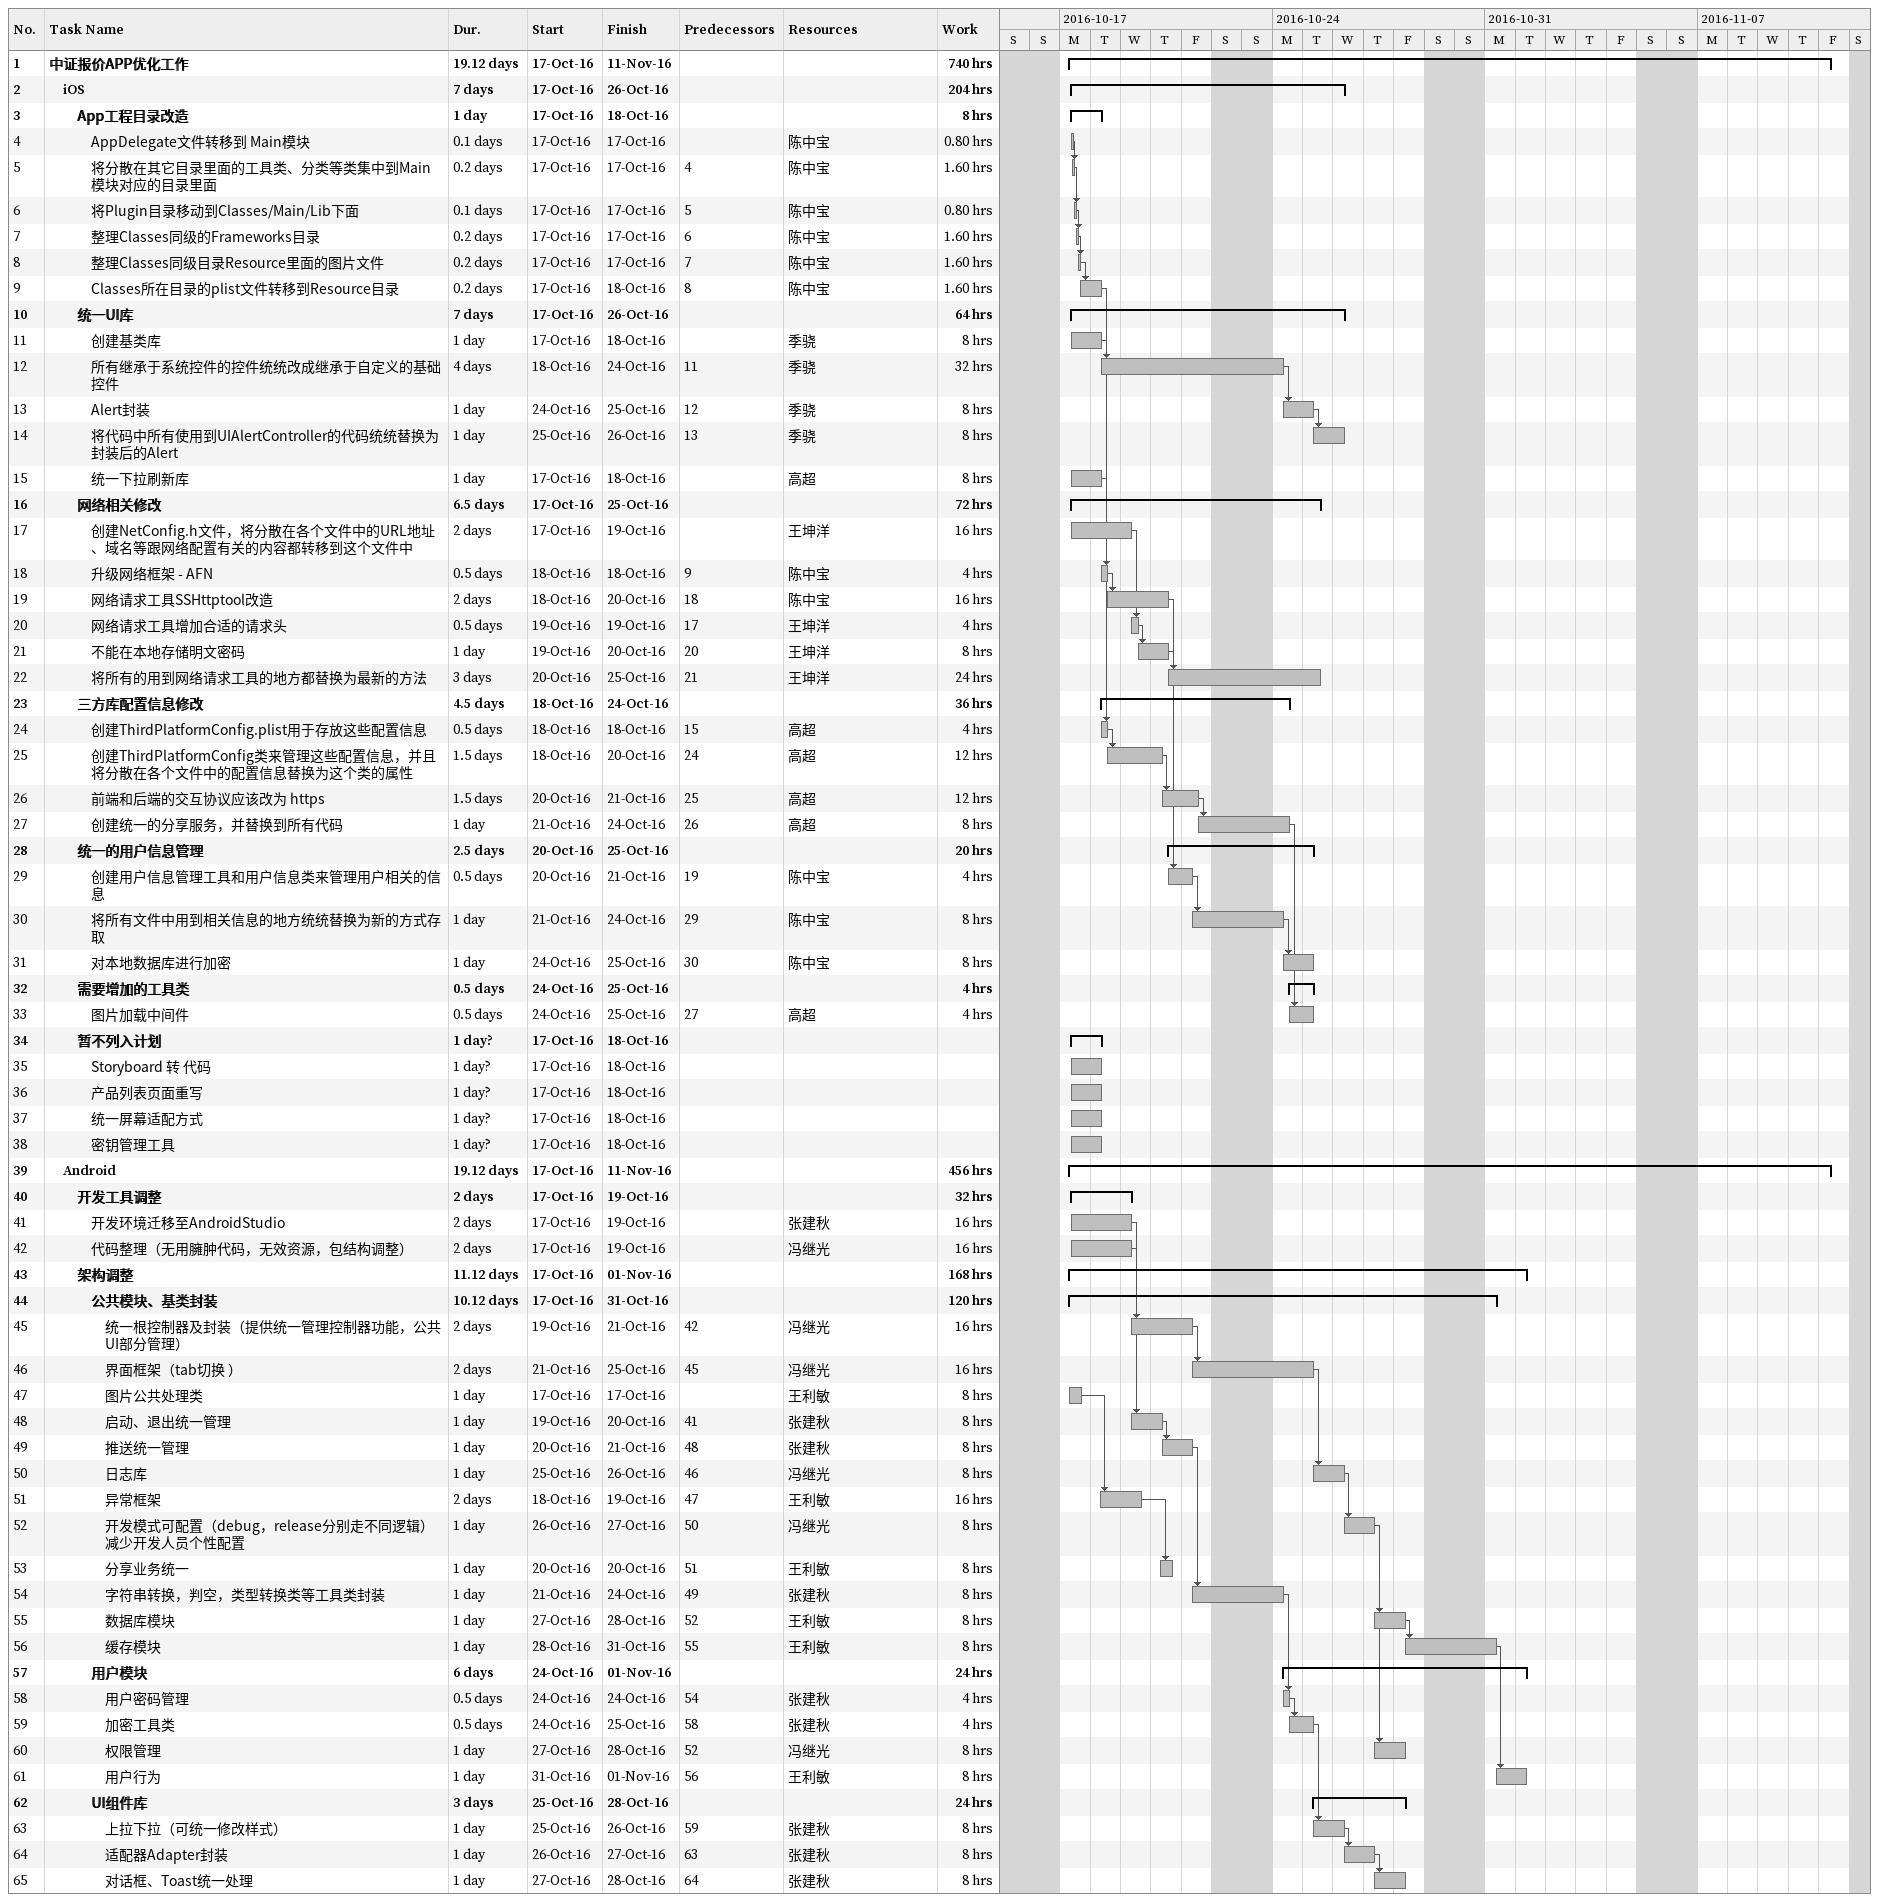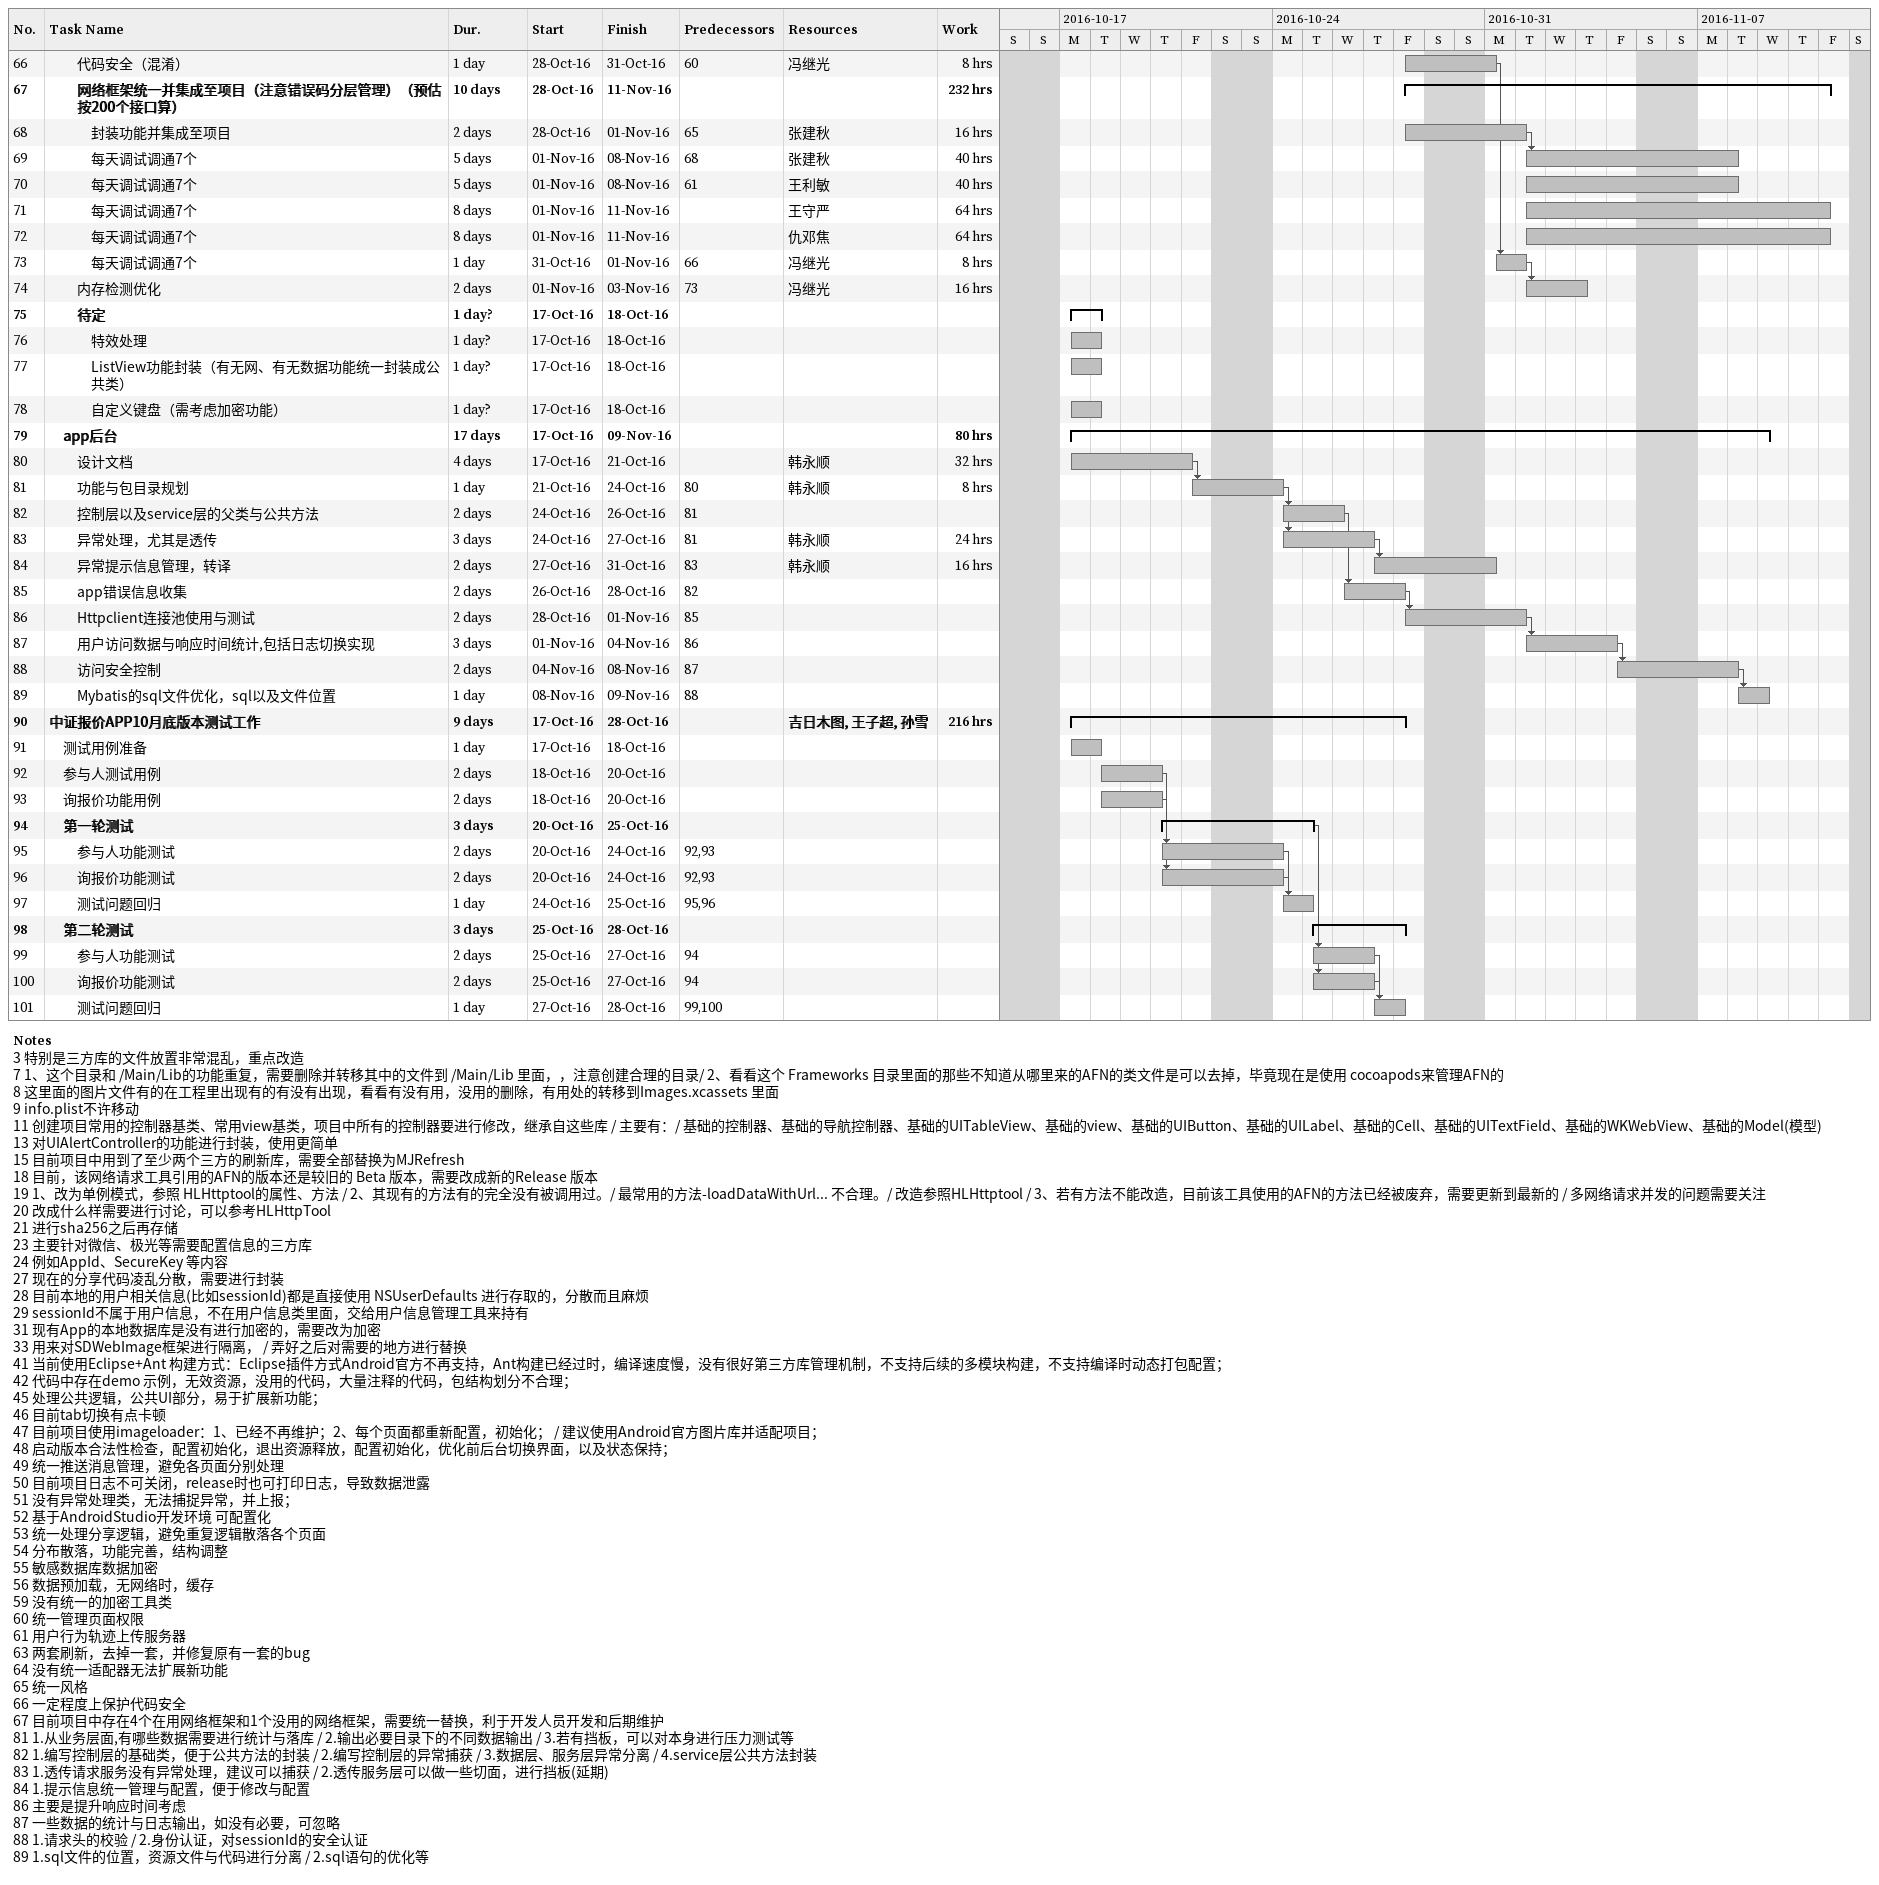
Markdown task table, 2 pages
| ID | Level | Task | Duration | Start | Finish | Predecessors | Resources | Work (h) |
|---|---|---|---|---|---|---|---|---|
| 1 | 1 | **中证报价APP优化工作** | 19.12d | 2016-10-17 | 2016-11-11 |  |  | 740 |
| 2 | 2 | **iOS** | 7d | 2016-10-17 | 2016-10-26 |  |  | 204 |
| 3 | 3 | **App工程目录改造** | 1d | 2016-10-17 | 2016-10-18 |  |  | 8 |
| 4 | 4 | AppDelegate文件转移到 Main模块 | 0.1d | 2016-10-17 | 2016-10-17 |  | 陈中宝 | 0.80 |
| 5 | 4 | 将分散在其它目录里面的工具类、分类等类集中到Main模块对应的目录里面 | 0.2d | 2016-10-17 | 2016-10-17 | 4 | 陈中宝 | 1.60 |
| 6 | 4 | 将Plugin目录移动到Classes/Main/Lib下面 | 0.1d | 2016-10-17 | 2016-10-17 | 5 | 陈中宝 | 0.80 |
| 7 | 4 | 整理Classes同级的Frameworks目录 | 0.2d | 2016-10-17 | 2016-10-17 | 6 | 陈中宝 | 1.60 |
| 8 | 4 | 整理Classes同级目录Resource里面的图片文件 | 0.2d | 2016-10-17 | 2016-10-17 | 7 | 陈中宝 | 1.60 |
| 9 | 4 | Classes所在目录的plist文件转移到Resource目录 | 0.2d | 2016-10-17 | 2016-10-18 | 8 | 陈中宝 | 1.60 |
| 10 | 3 | **统一UI库** | 7d | 2016-10-17 | 2016-10-26 |  |  | 64 |
| 11 | 4 | 创建基类库 | 1d | 2016-10-17 | 2016-10-18 |  | 季骁 | 8 |
| 12 | 4 | 所有继承于系统控件的控件统统改成继承于自定义的基础控件 | 4d | 2016-10-18 | 2016-10-24 | 11 | 季骁 | 32 |
| 13 | 4 | Alert封装 | 1d | 2016-10-24 | 2016-10-25 | 12 | 季骁 | 8 |
| 14 | 4 | 将代码中所有使用到UIAlertController的代码统统替换为封装后的Alert | 1d | 2016-10-25 | 2016-10-26 | 13 | 季骁 | 8 |
| 15 | 4 | 统一下拉刷新库 | 1d | 2016-10-17 | 2016-10-18 |  | 高超 | 8 |
| 16 | 3 | **网络相关修改** | 6.5d | 2016-10-17 | 2016-10-25 |  |  | 72 |
| 17 | 4 | 创建NetConfig.h文件，将分散在各个文件中的URL地址、域名等跟网络配置有关的内容都转移到这个文件中 | 2d | 2016-10-17 | 2016-10-19 |  | 王坤洋 | 16 |
| 18 | 4 | 升级网络框架 - AFN | 0.5d | 2016-10-18 | 2016-10-18 | 9 | 陈中宝 | 4 |
| 19 | 4 | 网络请求工具SSHttptool改造 | 2d | 2016-10-18 | 2016-10-20 | 18 | 陈中宝 | 16 |
| 20 | 4 | 网络请求工具增加合适的请求头 | 0.5d | 2016-10-19 | 2016-10-19 | 17 | 王坤洋 | 4 |
| 21 | 4 | 不能在本地存储明文密码 | 1d | 2016-10-19 | 2016-10-20 | 20 | 王坤洋 | 8 |
| 22 | 4 | 将所有的用到网络请求工具的地方都替换为最新的方法 | 3d | 2016-10-20 | 2016-10-25 | 21 | 王坤洋 | 24 |
| 23 | 3 | **三方库配置信息修改** | 4.5d | 2016-10-18 | 2016-10-24 |  |  | 36 |
| 24 | 4 | 创建ThirdPlatformConfig.plist用于存放这些配置信息 | 0.5d | 2016-10-18 | 2016-10-18 | 15 | 高超 | 4 |
| 25 | 4 | 创建ThirdPlatformConfig类来管理这些配置信息，并且将分散在各个文件中的配置信息替换为这个类的属性 | 1.5d | 2016-10-18 | 2016-10-20 | 24 | 高超 | 12 |
| 26 | 4 | 前端和后端的交互协议应该改为 https | 1.5d | 2016-10-20 | 2016-10-21 | 25 | 高超 | 12 |
| 27 | 4 | 创建统一的分享服务，并替换到所有代码 | 1d | 2016-10-21 | 2016-10-24 | 26 | 高超 | 8 |
| 28 | 3 | **统一的用户信息管理** | 2.5d | 2016-10-20 | 2016-10-25 |  |  | 20 |
| 29 | 4 | 创建用户信息管理工具和用户信息类来管理用户相关的信息 | 0.5d | 2016-10-20 | 2016-10-21 | 19 | 陈中宝 | 4 |
| 30 | 4 | 将所有文件中用到相关信息的地方统统替换为新的方式存取 | 1d | 2016-10-21 | 2016-10-24 | 29 | 陈中宝 | 8 |
| 31 | 4 | 对本地数据库进行加密 | 1d | 2016-10-24 | 2016-10-25 | 30 | 陈中宝 | 8 |
| 32 | 3 | **需要增加的工具类** | 0.5d | 2016-10-24 | 2016-10-25 |  |  | 4 |
| 33 | 4 | 图片加载中间件 | 0.5d | 2016-10-24 | 2016-10-25 | 27 | 高超 | 4 |
| 34 | 3 | **暂不列入计划** | 1d? | 2016-10-17 | 2016-10-18 |  |  |  |
| 35 | 4 | Storyboard 转 代码 | 1d? | 2016-10-17 | 2016-10-18 |  |  |  |
| 36 | 4 | 产品列表页面重写 | 1d? | 2016-10-17 | 2016-10-18 |  |  |  |
| 37 | 4 | 统一屏幕适配方式 | 1d? | 2016-10-17 | 2016-10-18 |  |  |  |
| 38 | 4 | 密钥管理工具 | 1d? | 2016-10-17 | 2016-10-18 |  |  |  |
| 39 | 2 | **Android** | 19.12d | 2016-10-17 | 2016-11-11 |  |  | 456 |
| 40 | 3 | **开发工具调整** | 2d | 2016-10-17 | 2016-10-19 |  |  | 32 |
| 41 | 4 | 开发环境迁移至AndroidStudio | 2d | 2016-10-17 | 2016-10-19 |  | 张建秋 | 16 |
| 42 | 4 | 代码整理（无用臃肿代码，无效资源，包结构调整） | 2d | 2016-10-17 | 2016-10-19 |  | 冯继光 | 16 |
| 43 | 3 | **架构调整** | 11.12d | 2016-10-17 | 2016-11-01 |  |  | 168 |
| 44 | 4 | **公共模块、基类封装** | 10.12d | 2016-10-17 | 2016-10-31 |  |  | 120 |
| 45 | 5 | 统一根控制器及封装（提供统一管理控制器功能，公共UI部分管理） | 2d | 2016-10-19 | 2016-10-21 | 42 | 冯继光 | 16 |
| 46 | 5 | 界面框架（tab切换 ） | 2d | 2016-10-21 | 2016-10-25 | 45 | 冯继光 | 16 |
| 47 | 5 | 图片公共处理类 | 1d | 2016-10-17 | 2016-10-17 |  | 王利敏 | 8 |
| 48 | 5 | 启动、退出统一管理 | 1d | 2016-10-19 | 2016-10-20 | 41 | 张建秋 | 8 |
| 49 | 5 | 推送统一管理 | 1d | 2016-10-20 | 2016-10-21 | 48 | 张建秋 | 8 |
| 50 | 5 | 日志库 | 1d | 2016-10-25 | 2016-10-26 | 46 | 冯继光 | 8 |
| 51 | 5 | 异常框架 | 2d | 2016-10-18 | 2016-10-19 | 47 | 王利敏 | 16 |
| 52 | 5 | 开发模式可配置（debug，release分别走不同逻辑）减少开发人员个性配置 | 1d | 2016-10-26 | 2016-10-27 | 50 | 冯继光 | 8 |
| 53 | 5 | 分享业务统一 | 1d | 2016-10-20 | 2016-10-20 | 51 | 王利敏 | 8 |
| 54 | 5 | 字符串转换，判空，类型转换类等工具类封装 | 1d | 2016-10-21 | 2016-10-24 | 49 | 张建秋 | 8 |
| 55 | 5 | 数据库模块 | 1d | 2016-10-27 | 2016-10-28 | 52 | 王利敏 | 8 |
| 56 | 5 | 缓存模块 | 1d | 2016-10-28 | 2016-10-31 | 55 | 王利敏 | 8 |
| 57 | 4 | **用户模块** | 6d | 2016-10-24 | 2016-11-01 |  |  | 24 |
| 58 | 5 | 用户密码管理 | 0.5d | 2016-10-24 | 2016-10-24 | 54 | 张建秋 | 4 |
| 59 | 5 | 加密工具类 | 0.5d | 2016-10-24 | 2016-10-25 | 58 | 张建秋 | 4 |
| 60 | 5 | 权限管理 | 1d | 2016-10-27 | 2016-10-28 | 52 | 冯继光 | 8 |
| 61 | 5 | 用户行为 | 1d | 2016-10-31 | 2016-11-01 | 56 | 王利敏 | 8 |
| 62 | 4 | **UI组件库** | 3d | 2016-10-25 | 2016-10-28 |  |  | 24 |
| 63 | 5 | 上拉下拉（可统一修改样式） | 1d | 2016-10-25 | 2016-10-26 | 59 | 张建秋 | 8 |
| 64 | 5 | 适配器Adapter封装 | 1d | 2016-10-26 | 2016-10-27 | 63 | 张建秋 | 8 |
| 65 | 5 | 对话框、Toast统一处理 | 1d | 2016-10-27 | 2016-10-28 | 64 | 张建秋 | 8 |
| 66 | 3 | 代码安全（混淆） | 1d | 2016-10-28 | 2016-10-31 | 60 | 冯继光 | 8 |
| 67 | 3 | **网络框架统一并集成至项目（注意错误码分层管理）（预估按200个接口算）** | 10d | 2016-10-28 | 2016-11-11 |  |  | 232 |
| 68 | 4 | 封装功能并集成至项目 | 2d | 2016-10-28 | 2016-11-01 | 65 | 张建秋 | 16 |
| 69 | 4 | 每天调试调通7个 | 5d | 2016-11-01 | 2016-11-08 | 68 | 张建秋 | 40 |
| 70 | 4 | 每天调试调通7个 | 5d | 2016-11-01 | 2016-11-08 | 61 | 王利敏 | 40 |
| 71 | 4 | 每天调试调通7个 | 8d | 2016-11-01 | 2016-11-11 |  | 王守严 | 64 |
| 72 | 4 | 每天调试调通7个 | 8d | 2016-11-01 | 2016-11-11 |  | 仇邓焦 | 64 |
| 73 | 4 | 每天调试调通7个 | 1d | 2016-10-31 | 2016-11-01 | 66 | 冯继光 | 8 |
| 74 | 3 | 内存检测优化 | 2d | 2016-11-01 | 2016-11-03 | 73 | 冯继光 | 16 |
| 75 | 3 | **待定** | 1d? | 2016-10-17 | 2016-10-18 |  |  |  |
| 76 | 4 | 特效处理 | 1d? | 2016-10-17 | 2016-10-18 |  |  |  |
| 77 | 4 | ListView功能封装（有无网、有无数据功能统一封装成公共类） | 1d? | 2016-10-17 | 2016-10-18 |  |  |  |
| 78 | 4 | 自定义键盘（需考虑加密功能） | 1d? | 2016-10-17 | 2016-10-18 |  |  |  |
| 79 | 2 | **app后台** | 17d | 2016-10-17 | 2016-11-09 |  |  | 80 |
| 80 | 3 | 设计文档 | 4d | 2016-10-17 | 2016-10-21 |  | 韩永顺 | 32 |
| 81 | 3 | 功能与包目录规划 | 1d | 2016-10-21 | 2016-10-24 | 80 | 韩永顺 | 8 |
| 82 | 3 | 控制层以及service层的父类与公共方法 | 2d | 2016-10-24 | 2016-10-26 | 81 |  |  |
| 83 | 3 | 异常处理，尤其是透传 | 3d | 2016-10-24 | 2016-10-27 | 81 | 韩永顺 | 24 |
| 84 | 3 | 异常提示信息管理，转译 | 2d | 2016-10-27 | 2016-10-31 | 83 | 韩永顺 | 16 |
| 85 | 3 | app错误信息收集 | 2d | 2016-10-26 | 2016-10-28 | 82 |  |  |
| 86 | 3 | Httpclient连接池使用与测试 | 2d | 2016-10-28 | 2016-11-01 | 85 |  |  |
| 87 | 3 | 用户访问数据与响应时间统计,包括日志切换实现 | 3d | 2016-11-01 | 2016-11-04 | 86 |  |  |
| 88 | 3 | 访问安全控制 | 2d | 2016-11-04 | 2016-11-08 | 87 |  |  |
| 89 | 3 | Mybatis的sql文件优化，sql以及文件位置 | 1d | 2016-11-08 | 2016-11-09 | 88 |  |  |
| 90 | 1 | **中证报价APP10月底版本测试工作** | 9d | 2016-10-17 | 2016-10-28 |  | 吉日木图, 王子超, 孙雪 | 216 |
| 91 | 2 | 测试用例准备 | 1d | 2016-10-17 | 2016-10-18 |  |  |  |
| 92 | 2 | 参与人测试用例 | 2d | 2016-10-18 | 2016-10-20 |  |  |  |
| 93 | 2 | 询报价功能用例 | 2d | 2016-10-18 | 2016-10-20 |  |  |  |
| 94 | 2 | **第一轮测试** | 3d | 2016-10-20 | 2016-10-25 |  |  |  |
| 95 | 3 | 参与人功能测试 | 2d | 2016-10-20 | 2016-10-24 | 92, 93 |  |  |
| 96 | 3 | 询报价功能测试 | 2d | 2016-10-20 | 2016-10-24 | 92, 93 |  |  |
| 97 | 3 | 测试问题回归 | 1d | 2016-10-24 | 2016-10-25 | 95, 96 |  |  |
| 98 | 2 | **第二轮测试** | 3d | 2016-10-25 | 2016-10-28 |  |  |  |
| 99 | 3 | 参与人功能测试 | 2d | 2016-10-25 | 2016-10-27 | 94 |  |  |
| 100 | 3 | 询报价功能测试 | 2d | 2016-10-25 | 2016-10-27 | 94 |  |  |
| 101 | 3 | 测试问题回归 | 1d | 2016-10-27 | 2016-10-28 | 99, 100 |  |  |

Notes
- 3: 特别是三方库的文件放置非常混乱，重点改造
- 7: 1、这个目录和 /Main/Lib的功能重复，需要删除并转移其中的文件到 /Main/Lib 里面，，注意创建合理的目录 / 2、看看这个 Frameworks 目录里面的那些不知道从哪里来的AFN的类文件是可以去掉，毕竟现在是使用 cocoapods来管理AFN的
- 8: 这里面的图片文件有的在工程里出现有的有没有出现，看看有没有用，没用的删除，有用处的转移到Images.xcassets 里面
- 9: info.plist不许移动
- 11: 创建项目常用的控制器基类、常用view基类，项目中所有的控制器要进行修改，继承自这些库 / 主要有： / 基础的控制器、基础的导航控制器、基础的UITableView、基础的view、基础的UIButton、基础的UILabel、基础的Cell、基础的UITextField、基础的WKWebView、基础的Model(模型)
- 13: 对 UIAlertController的功能进行封装，使用更简单
- 15: 目前项目中用到了至少两个三方的刷新库，需要全部替换为 MJRefresh
- 18: 目前，该网络请求工具引用的AFN的版本还是较旧的 Beta 版本，需要改成新的 Release 版本
- 19: 1、改为单例模式，参照 HLHttptool的属性、方法 / 2、其现有的方法有的完全没有被调用过。/ 最常用的方法 -loadDataWithUrl... 不合理。/ 改造参照 HLHttptool / 3、若有方法不能改造，目前该工具使用的AFN的方法已经被废弃，需要更新到最新的 / 多网络请求并发的问题需要关注
- 20: 改成什么样需要进行讨论，可以参考 HLHttpTool
- 21: 进行sha256之后再存储
- 23: 主要针对微信、极光等需要配置信息的三方库
- 24: 例如AppId、SecureKey 等内容
- 27: 现在的分享代码凌乱分散，需要进行封装
- 28: 目前本地的用户相关信息(比如sessionId)都是直接使用 NSUserDefaults 进行存取的，分散而且麻烦
- 29: sessionId不属于用户信息，不在用户信息类里面，交给用户信息管理工具来持有
- 31: 现有App的本地数据库是没有进行加密的，需要改为加密
- 33: 用来对SDWebImage框架进行隔离， / 弄好之后对需要的地方进行替换
- 41: 当前使用Eclipse+Ant 构建方式：Eclipse插件方式Android官方不再支持，Ant构建已经过时，编译速度慢，没有很好第三方库管理机制，不支持后续的多模块构建，不支持编译时动态打包配置；
- 42: 代码中存在demo 示例，无效资源，没用的代码，大量注释的代码，包结构划分不合理；
- 45: 处理公共逻辑，公共UI部分，易于扩展新功能；
- 46: 目前tab切换有点卡顿
- 47: 目前项目使用imageloader：1、已经不再维护；2、每个页面都重新配置，初始化； / 建议使用Android官方图片库并适配项目；
- 48: 启动版本合法性检查，配置初始化，退出资源释放，配置初始化，优化前后台切换界面，以及状态保持；
- 49: 统一推送消息管理，避免各页面分别处理
- 50: 目前项目日志不可关闭，release时也可打印日志，导致数据泄露
- 51: 没有异常处理类，无法捕捉异常，并上报；
- 52: 基于AndroidStudio开发环境 可配置化
- 53: 统一处理分享逻辑，避免重复逻辑散落各个页面
- 54: 分布散落，功能完善，结构调整
- 55: 敏感数据库数据加密
- 56: 数据预加载，无网络时，缓存
- 59: 没有统一的加密工具类
- 60: 统一管理页面权限
- 61: 用户行为轨迹上传服务器
- 63: 两套刷新，去掉一套，并修复原有一套的bug
- 64: 没有统一适配器无法扩展新功能
- 65: 统一风格
- 66: 一定程度上保护代码安全
- 67: 目前项目中存在4个在用网络框架和1个没用的网络框架，需要统一替换，利于开发人员开发和后期维护
- 81: 1.从业务层面,有哪些数据需要进行统计与落库 / 2.输出必要目录下的不同数据输出 / 3.若有挡板，可以对本身进行压力测试等
- 82: 1.编写控制层的基础类，便于公共方法的封装 / 2.编写控制层的异常捕获 / 3.数据层、服务层异常分离 / 4.service层公共方法封装
- 83: 1.透传请求服务没有异常处理，建议可以捕获 / 2.透传服务层可以做一些切面，进行挡板(延期)
- 84: 1.提示信息统一管理与配置，便于修改与配置
- 86: 主要是提升响应时间考虑
- 87: 一些数据的统计与日志输出，如没有必要，可忽略
- 88: 1.请求头的校验 / 2.身份认证，对sessionId的安全认证
- 89: 1.sql文件的位置，资源文件与代码进行分离 / 2.sql语句的优化等
